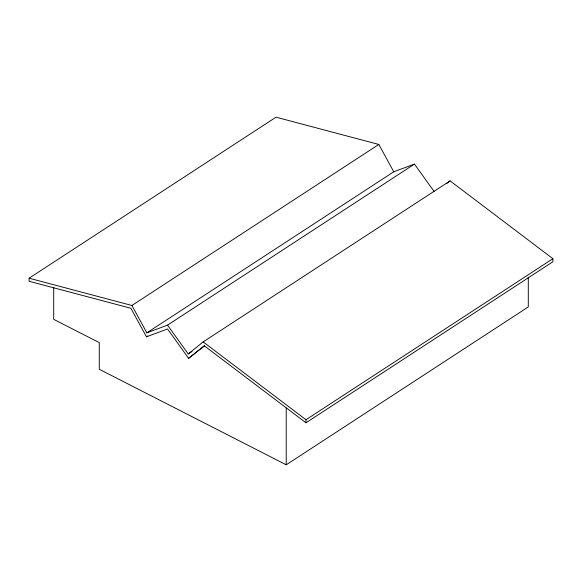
<?xml version="1.0" encoding="UTF-8"?>
<svg xmlns="http://www.w3.org/2000/svg" width="582" height="582" viewBox="0 0 582 582"><rect width="100%" height="100%" fill="white"/><g stroke="black" fill="none" stroke-linecap="round" stroke-linejoin="round"><path stroke-width="0.87" d="M29.1 278.218L131.918 305.485L146.86 332.824L167.543 325.12L188.233 353.965L203.176 341.903L450.082 180.871L552.9 258.699L552.9 261.755L305.987 422.787L204.209 345.744L188.612 358.337L167.543 328.961L146.475 336.803L130.877 308.271L29.1 281.273L29.1 278.218L276.014 117.186L378.824 144.452L393.767 171.785L414.457 164.088L434.107 191.493M204.595 345.81L188.612 358.337M446.685 183.614L450.082 180.871M131.918 305.485L378.824 144.452M146.86 332.824L393.767 171.785M146.475 336.803L147.69 336.01M167.543 325.12L414.457 164.088M188.233 353.965L192.031 351.492M305.987 422.787L305.987 419.731L552.9 258.699M53.704 287.355L53.704 319.343L99.282 342.638L99.282 369.272L286.228 464.814L528.296 306.94L528.296 277.192M203.176 341.903L305.987 419.731M286.228 408.018L286.228 464.814"/></g></svg>
